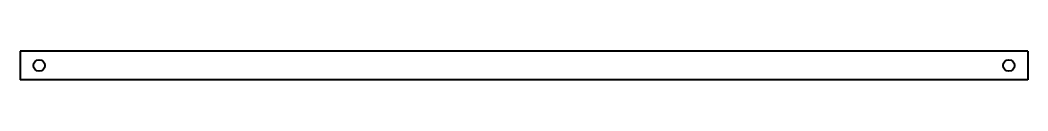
# Model space of a CAD drawing. Header units: millimetres. Extents: x 0 to 1062, y 0 to 30.
import ezdxf

# ---------------------------------------------------------------- set-up
doc = ezdxf.new("R2010")
doc.units = ezdxf.units.MM
doc.linetypes.add('K5LT_BASIC', pattern=[0])

msp = doc.modelspace()

# ---------------------------------------------------------------- linework, layer by layer
at = {"color": 7, "linetype": 'K5LT_BASIC', "lineweight": 40}
for p, q in [((36, 30), (0, 30)), ((0, 30), (0, 0)), ((44.2, 30), (36, 30)), ((1018.1, 30), (44.2, 30)), ((1026.3, 30), (1018.1, 30)), ((1062.3, 30), (1026.3, 30)), ((1062.3, 30), (1062.3, 0)), ((36, 0), (0, 0)), ((44.2, 0), (36, 0)), ((1018.1, 0), (44.2, 0)), ((1026.3, 0), (1018.1, 0)), ((1062.3, 0), (1026.3, 0))]:
    msp.add_line(p, q, dxfattribs=at)
for centre in [(20, 15), (1042.3, 15)]:
    msp.add_circle(centre, 6, dxfattribs=at)

doc.saveas('drawing.dxf')
